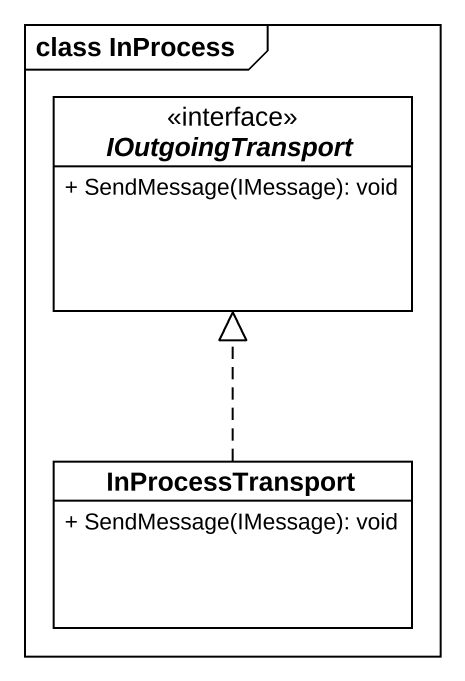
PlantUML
@startuml
mainframe class InProcess
hide circle
hide empty members
skinparam classAttributeIconSize 0
interface IOutgoingTransport {
  + SendMessage(IMessage): void
}
class InProcessTransport {
  + SendMessage(IMessage): void
}
InProcessTransport .up.|> IOutgoingTransport
@enduml
